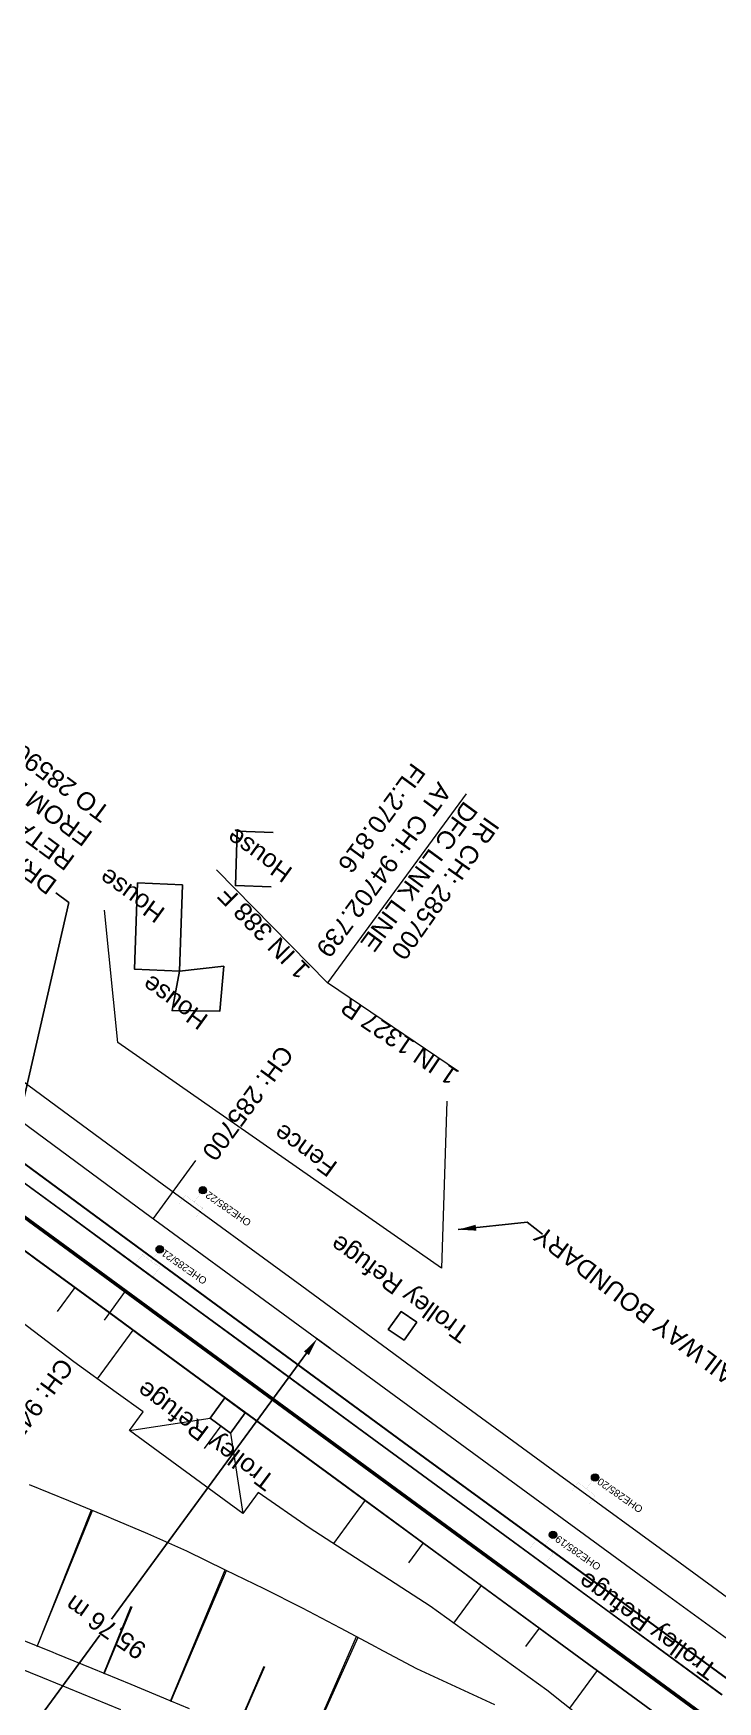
# Model space of a CAD drawing. Header units: metres. Extents: x 644418 to 1306172, y 3366650 to 6747308.
# Drawn here: x 656296.1 to 656391.2, y 3371226.7 to 3371458.5 of the extents above; entities that cross this region are included whole.
import ezdxf
from ezdxf.enums import TextEntityAlignment as Align

# ---------------------------------------------------------------- set-up
doc = ezdxf.new("R2010")
doc.units = ezdxf.units.M
doc.header["$MEASUREMENT"] = 0
doc.linetypes.add('CENTER', pattern=[2, 1.25, -0.25, 0.25, -0.25])
doc.layers.get('Defpoints').update_dxf_attribs({"lineweight": 0})
for name, color, linetype in [('C-ROAD-CNTR-N', 92, 'Continuous'), ('DFCC Boundary', 6, 'CENTER'), ('PROPOSED DFCC FORMATION LINE', 187, 'Continuous'), ('PROPOSED FORMATION LINE - Connecting line', 187, 'Continuous'), ('RESIDENTIAL_BL_PUC', 251, 'Continuous'), ('RESIDENTIAL_BL_SEMI', 251, 'Continuous'), ('Side Details', 251, 'Continuous'), ('Trolley Refuse', 10, 'Continuous'), ('TROLLEY_STAND', 7, 'Continuous')]:
    doc.layers.add(name, color=color, linetype=linetype)
for name, color, linetype, lineweight in [('Existing Chainage', 7, 'Continuous', 0), ('Existing IR Track', 143, 'Continuous', 0), ('Existing Railway Boundary', 7, 'CENTER', 0), ('FENCE', 251, 'F-LINE', 0), ('OHE MAST', 8, 'Continuous', 0), ('OHE MAST TEXT', 8, 'Continuous', 0), ('PROP-DFC Connecting line', 1, 'Continuous', 0), ('Proposed Chainages Connecting line', 10, 'Continuous', 0), ('PROPOSED DFCC TOE LINE', 239, 'Continuous', 0), ('PROPOSED DFCC TOE LINE - Connecting line', 239, 'Continuous', 0), ('PROPOSED DFCC TOE SLOPES', 239, 'Continuous', 0), ('PROPOSED DFCC TOE SLOPES - Connecting line', 239, 'Continuous', 0), ('PROPOSED DFCC TRACK', 1, 'Continuous', 0), ('PROPOSED DRAIN CUM RETAINING WALL', 144, 'Continuous', 30), ('PROPOSED GRADES IN PLAN FOR LINK LINE', 10, 'Continuous', 0)]:
    doc.layers.add(name, color=color, linetype=linetype, lineweight=lineweight)
doc.styles.get("Standard").update_dxf_attribs({"font": 'arial.ttf'})
doc.styles.add('Style-Arial', font='arial.ttf')
doc.linetypes.add('F-LINE', pattern='A,0.6,["X",Standard,S=0.3,R=0,X=0,Y=-0.15],0.1', length=0.7)
doc.dimstyles.new('DIM', dxfattribs={"dimtxt": 2.5, "dimasz": 2.5, "dimexe": 0.18, "dimexo": 0.0625, "dimgap": 0.09, "dimtad": 0, "dimtih": 1, "dimtoh": 1, "dimdec": 3, "dimzin": 0, "dimdsep": 46, "dimtxsty": 'Standard', "dimcen": 0.09, "dimadec": 0, "dimazin": 0, "dimtfac": 1, "dimtdec": 3, "dimtofl": 0, "dimtmove": 0, "dimatfit": 3, "dimfxl": 1, "dimtolj": 1, "dimtzin": 0, "dimarcsym": 0})
doc.dimstyles.new('ISO-25', dxfattribs={"dimtxt": 2.5, "dimasz": 2.5, "dimexe": 1.25, "dimexo": 0.625, "dimtad": 1, "dimtxsty": 'Standard', "dimcen": 2.5, "dimadec": 0, "dimazin": 0, "dimtfac": 1, "dimtmove": 0, "dimatfit": 3, "dimfxl": 1, "dimarcsym": 0})

# ---------------------------------------------------------------- blocks, each defined once
blk = doc.blocks.new('OHE MAST')
h = blk.add_hatch(color=256)
edge = h.paths.add_edge_path()
edge.add_arc((0, 0), 0.514, 0, 360)
at = {"const_width": 0.01, "flags": 128}
for points in [[(1.5, 3.5), (1.5, 2), (-1.5, 2), (-1.5, 3.5)], [(0, 2), (0, 0)]]:
    blk.add_lwpolyline(points, dxfattribs=at)
blk.add_circle((0, 0), 0.514)
blk = doc.blocks.new('*D1862')
at = {"layer": 'Defpoints', "color": 0, "linetype": 'Continuous', "ltscale": 0.5, "transparency": 16777216}
for p in [(656335.53, 3371277.14), (656337.35, 3371275.81), (656280.73, 3371198.58)]:
    blk.add_point(p, dxfattribs=at)
at = {"layer": 'DFCC Boundary', "color": 0, "linetype": 'Continuous', "lineweight": -2, "ltscale": 0.5, "transparency": 16777216}
for p, q in [((656337.3, 3371275.85), (656335.38, 3371277.25)), ((656334.05, 3371275.13), (656306.95, 3371238.16)), ((656280.39, 3371201.93), (656305.33, 3371235.95)), ((656280.68, 3371198.62), (656278.76, 3371200.02))]:
    blk.add_line(p, q, dxfattribs=at)
at = {"layer": 'DFCC Boundary', "color": 0, "linetype": 'Continuous', "ltscale": 0.5, "transparency": 16777216}
for points in [[(656333.72, 3371275.37), (656334.39, 3371274.88), (656335.53, 3371277.14)], [(656280.05, 3371202.18), (656280.72, 3371201.68), (656278.91, 3371199.91)]]:
    blk.add_solid(points, dxfattribs=at)
at = {"layer": 'DFCC Boundary', "color": 0, "linetype": 'Continuous', "ltscale": 0.5, "transparency": 16777216, "insert": (656306.14, 3371237.05), "char_height": 2.5, "attachment_point": 5, "rotation": 145}
blk.add_mtext('\\A1;95.76 m', dxfattribs=at)

msp = doc.modelspace()

# ---------------------------------------------------------------- linework, layer by layer
at = {"layer": 'C-ROAD-CNTR-N', "color": 4, "linetype": 'Continuous', "lineweight": 50, "flags": 128}
msp.add_lwpolyline([(656405.7445, 3371212.7239), (655825.4894, 3371638.4289)], dxfattribs=at)
at = {"layer": 'Existing Chainage', "color": 0, "linetype": 'Continuous', "lineweight": 13, "flags": 128}
msp.add_lwpolyline([(656318.6533, 3371301.9155), (656312.7404, 3371293.8509)], dxfattribs=at)
at = {"layer": 'Existing IR Track', "flags": 128}
for points in [[(656105.2134, 3371452.1852), (656119.451, 3371441.7262), (656134.0716, 3371430.9749), (656149.147, 3371419.8895), (656152.1577, 3371417.7012), (656164.9503, 3371408.2834), (656177.972, 3371398.698), (656192.4133, 3371388.068), (656207.1628, 3371377.2111), (656220.7826, 3371367.2435), (656234.7535, 3371356.9923), (656248.6524, 3371346.7572), (656262.7829, 3371336.3514), (656274.5028, 3371327.7315), (656286.2434, 3371319.0964), (656300.3071, 3371308.7573), (656313.9929, 3371298.696), (656333.3846, 3371284.4777), (656352.6935, 3371270.3203), (656369.09, 3371258.3463), (656385.9785, 3371246.0134), (656402.2558, 3371234.1087)], [(656102.6737, 3371448.3921), (656116.8114, 3371438.0181), (656131.5508, 3371427.2113), (656146.3741, 3371416.3431), (656149.5736, 3371413.9931), (656162.4374, 3371404.5317), (656175.3311, 3371395.0482), (656189.9178, 3371384.3411), (656204.5869, 3371373.5737), (656218.2717, 3371363.4988), (656232.1814, 3371353.2581), (656246.1265, 3371342.9832), (656260.2839, 3371332.552), (656271.9571, 3371323.9339), (656283.598, 3371315.3396), (656297.7319, 3371304.9155), (656311.5969, 3371294.6897), (656330.7961, 3371280.6127), (656350.2087, 3371266.3802), (656366.4943, 3371254.4723), (656383.3632, 3371242.1378), (656399.6676, 3371230.2411)]]:
    msp.add_lwpolyline(points, dxfattribs=at)
at = {"layer": 'FENCE'}
for p, q in [((656307.819, 3371318.333, 268.703), (656305.9732, 3371336.6991, 268.1387)), ((656352.811, 3371286.947, 269.031), (656307.819, 3371318.333, 268.703)), ((656353.552, 3371310.149, 269.148), (656352.811, 3371286.947, 269.031))]:
    msp.add_line(p, q, dxfattribs=at)
at = {"layer": 'PROP-DFC Connecting line', "color": 12, "linetype": 'Continuous', "lineweight": 0, "flags": 128}
msp.add_lwpolyline([(656405.7445, 3371212.7239), (655825.4894, 3371638.4289), (655819.4419, 3371642.8649), (655813.3924, 3371647.2981), (655807.3387, 3371651.7256), (655801.2788, 3371656.1446), (655795.2106, 3371660.5522), (655789.1321, 3371664.9455), (655783.0412, 3371669.3217), (655776.936, 3371673.678, 0.00817715), (655723.0076, 3371710.6991), (655716.7483, 3371714.8309), (655710.4755, 3371718.9421), (655704.1912, 3371723.0357), (655697.8973, 3371727.1145), (655691.5957, 3371731.1815), (655685.2885, 3371735.2396), (655678.9774, 3371739.2918), (655672.6644, 3371743.3411), (655540.8889, 3371827.8498)], format="xyb", dxfattribs=at)
at = {"layer": 'Proposed Chainages Connecting line', "lineweight": 0, "flags": 128}
msp.add_lwpolyline([(656305.9674, 3371279.7242), (656308.925, 3371283.7556)], dxfattribs=at)
at = {"layer": 'PROPOSED DFCC FORMATION LINE', "lineweight": 0, "flags": 128}
for points in [[(656391.7715, 3371227.6261), (656375.6459, 3371239.4567), (656359.5202, 3371251.2873), (656343.3946, 3371263.1179), (656327.2689, 3371274.9485), (656316.9978, 3371282.484), (656311.1433, 3371286.7791), (656300.8721, 3371294.3146), (656295.0176, 3371298.6098), (656278.892, 3371310.4404), (656262.7663, 3371322.271), (656246.6407, 3371334.1016), (656230.515, 3371345.9322), (656214.3894, 3371357.7628), (656198.2637, 3371369.5934), (656182.1381, 3371381.424), (656166.0124, 3371393.2546), (656149.8868, 3371405.0852), (656133.7611, 3371416.9159), (656117.6355, 3371428.7465), (656101.5098, 3371440.5771)], [(656317.8127, 3371225.6991), (656315.0902, 3371226.849), (656309.69, 3371229.1053), (656304.2799, 3371231.3345), (656299.2746, 3371233.371), (656298.8606, 3371233.5384), (656293.433, 3371235.7185), (656287.9978, 3371237.8765), (656282.5557, 3371240.014), (656280.6374, 3371240.7623), (656277.1076, 3371242.1326), (656271.654, 3371244.2341), (656266.1958, 3371246.32), (656261.9311, 3371247.939), (656260.7335, 3371248.3921), (656255.2679, 3371250.452), (656249.7995, 3371252.5015), (656244.3291, 3371254.542), (656243.1835, 3371254.9683), (656238.8573, 3371256.5755), (656233.3847, 3371258.6035), (656227.912, 3371260.6277), (656224.4209, 3371261.9179), (656222.4398, 3371262.6499)]]:
    msp.add_lwpolyline(points, dxfattribs=at)
at = {"layer": 'PROPOSED DFCC TOE LINE', "lineweight": 0, "flags": 128}
msp.add_lwpolyline([(656295.5016, 3371256.881), (656301.0042, 3371254.6801), (656306.4813, 3371252.3965), (656306.8993, 3371252.2211), (656311.9552, 3371250.087), (656317.3859, 3371247.6557), (656322.7525, 3371245.0576), (656325.4593, 3371243.7352), (656328.1113, 3371242.4315), (656333.4524, 3371239.7553), (656338.7502, 3371236.9736), (656343.6845, 3371234.3484), (656344.0357, 3371234.1602), (656349.3199, 3371231.3405), (656354.7541, 3371228.8405), (656360.1854, 3371226.3189)], dxfattribs=at)
at = {"layer": 'PROPOSED DFCC TOE LINE - Connecting line', "lineweight": 0, "flags": 128}
msp.add_lwpolyline([(656385.9289, 3371213.6132), (656383.1268, 3371215.8429), (656367.4568, 3371228.2946), (656351.2323, 3371239.9905), (656334.421, 3371250.8866), (656327.3395, 3371255.7738), (656325.1914, 3371252.8458), (656309.4689, 3371264.3806), (656311.3779, 3371266.9828), (656307.6129, 3371269.692), (656301.7252, 3371273.9419), (656291.5869, 3371281.6585), (656285.8265, 3371286.0818), (656269.488, 3371297.6223), (656253.5315, 3371309.6835), (656237.9333, 3371322.2331), (656221.8582, 3371334.1326), (656206.1378, 3371346.5155), (656196.3859, 3371356.1194)], dxfattribs=at)
at = {"layer": 'PROPOSED DFCC TOE SLOPES', "linetype": 'Continuous', "lineweight": 0, "flags": 128}
for points in [[(656296.6092, 3371234.3888), (656304.1665, 3371253.3616)], [(656296.6335, 3371234.3791), (656304.3222, 3371253.2967)], [(656315.159, 3371226.7657), (656322.7584, 3371245.0547)], [(656315.1919, 3371226.7518), (656322.9605, 3371244.956)], [(656305.8975, 3371230.6139), (656309.7118, 3371239.9988)], [(656305.9245, 3371230.6028), (656309.8105, 3371239.9551)], [(656333.5818, 3371218.7995), (656341.0163, 3371235.7679)], [(656333.6178, 3371218.7835), (656341.2235, 3371235.6577)], [(656324.3894, 3371222.8268), (656328.1634, 3371231.6706)], [(656324.4224, 3371222.8126), (656328.2787, 3371231.614)]]:
    msp.add_lwpolyline(points, dxfattribs=at)
at = {"layer": 'PROPOSED DFCC TOE SLOPES - Connecting line', "linetype": 'Continuous', "lineweight": 0, "flags": 128}
for points in [[(656301.8815, 3371284.2721), (656299.4219, 3371280.9196)], [(656309.9443, 3371278.3568), (656304.9811, 3371271.5917)], [(656309.4689, 3371264.3806), (656320.6514, 3371266.0987)], [(656322.1453, 3371265.0646), (656319.8257, 3371261.9028)], [(656323.4733, 3371264.0283), (656325.1914, 3371252.8458)], [(656342.1956, 3371254.6956), (656337.7962, 3371248.699)], [(656350.2585, 3371248.7803), (656348.2301, 3371246.0156)], [(656358.3213, 3371242.865), (656354.4897, 3371237.6423)], [(656366.3841, 3371236.9497), (656364.493, 3371234.372)], [(656374.4469, 3371231.0344), (656370.6029, 3371225.7947)]]:
    msp.add_lwpolyline(points, dxfattribs=at)
at = {"layer": 'PROPOSED DFCC TRACK', "color": 12, "flags": 128}
msp.add_lwpolyline([(656308.2338, 3371225.5953), (656302.8404, 3371227.8177), (656297.4368, 3371230.0152), (656292.0238, 3371232.1894)], dxfattribs=at)
at = {"layer": 'PROPOSED DRAIN CUM RETAINING WALL', "flags": 128}
msp.add_lwpolyline([(656149.0234, 3371408.8116), (656159.7711, 3371400.9066), (656172.6649, 3371391.4231), (656187.2551, 3371380.7135), (656201.9216, 3371369.9479), (656215.6037, 3371359.8749), (656229.5135, 3371349.6342), (656243.4572, 3371339.3604), (656257.6146, 3371328.9291), (656269.2843, 3371320.3136), (656280.9252, 3371311.7194), (656295.0609, 3371301.294), (656308.931, 3371291.0644), (656328.1353, 3371276.9837), (656347.5503, 3371262.7494), (656363.8382, 3371250.8398), (656380.7089, 3371238.504), (656397.0151, 3371226.6059), (656413.5768, 3371214.5216), (656430.288, 3371202.4433), (656435.9433, 3371198.3558)], dxfattribs=at)
at = {"layer": 'PROPOSED FORMATION LINE - Connecting line', "lineweight": 0, "flags": 128}
for points in [[(656391.8011, 3371227.6664), (656375.6755, 3371239.497), (656359.5498, 3371251.3276), (656343.4242, 3371263.1582), (656327.2985, 3371274.9888), (656317.0273, 3371282.5243), (656311.1729, 3371286.8195), (656300.9017, 3371294.3549), (656295.0472, 3371298.6501), (656278.9216, 3371310.4807), (656262.7959, 3371322.3113), (656246.6703, 3371334.1419), (656230.5446, 3371345.9725), (656214.419, 3371357.8031), (656198.2933, 3371369.6337), (656182.1676, 3371381.4643), (656166.042, 3371393.295), (656149.9163, 3371405.1256), (656133.7907, 3371416.9562), (656117.665, 3371428.7868), (656101.5394, 3371440.6174)], [(656388.8996, 3371220.3692), (656387.3055, 3371221.5387), (656371.1798, 3371233.3693), (656355.0542, 3371245.1999), (656338.9285, 3371257.0305), (656322.8029, 3371268.8611), (656312.5317, 3371276.3966), (656306.6772, 3371280.6917), (656296.4061, 3371288.2272), (656290.5516, 3371292.5223), (656274.4259, 3371304.3529), (656258.3003, 3371316.1835), (656242.1746, 3371328.0142), (656226.049, 3371339.8448), (656209.9233, 3371351.6754), (656193.7977, 3371363.506), (656177.672, 3371375.3366), (656161.5464, 3371387.1672), (656145.4207, 3371398.9978), (656129.2951, 3371410.8284), (656113.1694, 3371422.659), (656097.0438, 3371434.4896)], [(656403.4607, 3371209.7484), (656387.3351, 3371221.579), (656371.2094, 3371233.4096), (656355.0838, 3371245.2402), (656338.9581, 3371257.0708), (656322.8325, 3371268.9014), (656312.5613, 3371276.4369), (656306.7068, 3371280.732), (656296.4356, 3371288.2675), (656290.5812, 3371292.5626), (656274.4555, 3371304.3932), (656258.3299, 3371316.2239), (656242.2042, 3371328.0545), (656226.0785, 3371339.8851), (656209.9529, 3371351.7157), (656193.8272, 3371363.5463), (656177.7016, 3371375.3769), (656161.5759, 3371387.2075), (656145.4503, 3371399.0381), (656129.3246, 3371410.8687), (656113.199, 3371422.6993), (656097.0733, 3371434.53)]]:
    msp.add_lwpolyline(points, dxfattribs=at)
at = {"layer": 'PROPOSED GRADES IN PLAN FOR LINK LINE', "linetype": 'Continuous', "lineweight": 0}
msp.add_line((656356.239, 3371352.8769), (656336.96, 3371326.5988), dxfattribs=at)
at = {"layer": 'PROPOSED GRADES IN PLAN FOR LINK LINE', "linetype": 'Continuous', "lineweight": 0, "flags": 128}
msp.add_lwpolyline([(656355.1906, 3371314.2843), (656336.96, 3371326.5988), (656321.5598, 3371342.3097)], dxfattribs=at)
at = {"layer": 'RESIDENTIAL_BL_PUC', "linetype": 'Continuous'}
msp.add_polyline3d([(656322.546, 3371328.912, 270.709), (656321.993, 3371322.663, 270.616), (656315.382, 3371322.756, 270.683), (656316.387, 3371328.213, 269.977)], close=True, dxfattribs=at)
at = {"layer": 'RESIDENTIAL_BL_SEMI', "linetype": 'Continuous'}
msp.add_polyline3d([(656329.1647, 3371339.9501, 270.042), (656324.168, 3371340.132, 270.042), (656324.443, 3371347.688, 270.093), (656329.4397, 3371347.5061, 270.093)], dxfattribs=at)
msp.add_polyline3d([(656316.807, 3371340.226, 270.105), (656316.387, 3371328.213, 269.977), (656310.156, 3371328.487, 269.989), (656310.576, 3371340.5007, 269.989)], close=True, dxfattribs=at)
at = {"layer": 'Trolley Refuse'}
msp.add_lwpolyline([(656322.7217, 3371268.9206), (656325.5437, 3371266.8503), (656323.4733, 3371264.0283), (656320.6514, 3371266.0987)], close=True, dxfattribs=at)
at = {"layer": 'TROLLEY_STAND', "linetype": 'Continuous'}
msp.add_polyline3d([(656349.386, 3371279.437, 269.796), (656347.62, 3371276.952, 269.954), (656345.422, 3371278.436, 269.908), (656347.1904, 3371280.9243, 269.908)], close=True, dxfattribs=at)

# ---------------------------------------------------------------- block references
at = {"layer": 'OHE MAST', "color": 2, "rotation": 143.3908318566117}
for p in [(656319.661, 3371297.784), (656313.661, 3371289.572), (656374.154, 3371257.871), (656368.307, 3371249.889)]:
    msp.add_blockref('OHE MAST', p, dxfattribs=at)

# ---------------------------------------------------------------- texts
at = {"layer": 'Existing Chainage', "color": 0, "linetype": 'Continuous', "lineweight": 0, "insert": (656320.3993, 3371302.386), "char_height": 2.5, "attachment_point": 6, "rotation": 233.751622, "line_spacing_factor": 0.6, "style": 'Style-Arial'}
msp.add_mtext('CH: 285700', dxfattribs=at)
at = {"layer": 'Existing Railway Boundary', "linetype": 'Continuous', "ltscale": 5}
msp.add_text('EXISTING RAILWAY BOUNDARY', height=2.5, rotation=142.881838, dxfattribs=at).set_placement((656409.7543, 3371260.5666))
at = {"layer": 'OHE MAST TEXT'}
for s, p in [('OHE285/22', (656323.1941, 3371295.1927)), ('OHE285/21', (656317.0542, 3371287.1204)), ('OHE285/20', (656377.6288, 3371255.3656)), ('OHE285/19', (656371.7818, 3371247.3836))]:
    msp.add_text(s, height=1, rotation=145, dxfattribs=at).set_placement(p, align=Align.MIDDLE_CENTER)
at = {"layer": 'Proposed Chainages Connecting line', "lineweight": 0, "insert": (656300.8304, 3371273.9646), "char_height": 2.5, "attachment_point": 4, "rotation": 233.734306, "line_spacing_factor": 0.6, "style": 'Style-Arial'}
msp.add_mtext('CH: 94700', dxfattribs=at)
at = {"layer": 'PROPOSED DRAIN CUM RETAINING WALL', "insert": (656298.0937, 3371338.692, 268.4232), "char_height": 2.5, "width": 38.665387, "attachment_point": 1, "rotation": 143.617073, "style": 'Style-Arial'}
msp.add_mtext('DRAIN CUM RETAINING WALL \\PFROM 285544.206 m TO 285900.000 m', dxfattribs=at)
at = {"layer": 'PROPOSED GRADES IN PLAN FOR LINK LINE', "linetype": 'Continuous', "lineweight": 0, "char_height": 2.5, "style": 'Style-Arial'}
for s, insert, attachment_point, rotation, line_spacing_factor in [('DFC LINK LINE \\PAT CH: 94702.739\\PFL:270.816', (656353.3616, 3371353.9544), 4, 233.734306, 1.08), ('1 IN 388 F', (656334.741, 3371328.6245), 7, 134.428014, 0.84), ('1 IN 1327 R', (656339.9352, 3371324.7415), 9, 145.961385, 0.84)]:
    msp.add_mtext(s, dxfattribs=dict(at, insert=insert, attachment_point=attachment_point, rotation=rotation, line_spacing_factor=line_spacing_factor))
at = {"layer": 'PROPOSED GRADES IN PLAN FOR LINK LINE', "color": 7, "linetype": 'Continuous', "lineweight": 0, "insert": (656359.9762, 3371349.1623), "char_height": 2.5, "attachment_point": 4, "rotation": 234.874199, "line_spacing_factor": 1.08, "style": 'Style-Arial'}
msp.add_mtext('IR CH: 285700', dxfattribs=at)
at = {"layer": 'Side Details'}
for s, p in [('House', (656332.3011, 3371342.3913)), ('House', (656314.5947, 3371336.7793)), ('House', (656320.5898, 3371321.9337, 270.6655)), ('Fence', (656338.542, 3371301.4893)), ('Trolley Refuge', (656356.9375, 3371278.4161)), ('Trolley Refuge', (656391.3706, 3371231.5689))]:
    msp.add_text(s, height=2.5, rotation=144.100313, dxfattribs=at).set_placement(p)
at = {"layer": 'Trolley Refuse', "style": 'Style-Arial'}
msp.add_text('Trolley Refuge', height=2.5, rotation=143.161233, dxfattribs=at).set_placement((656329.8586, 3371257.8474))

# ---------------------------------------------------------------- dimensions: what is measured, and where the dimension line sits
at = {"layer": 'DFCC Boundary', "linetype": 'Continuous', "ltscale": 0.5}
dim = msp.add_linear_dim(base=(656335.5302, 3371277.1419), p1=(656280.7288, 3371198.5806), p2=(656337.3488, 3371275.8086), angle=53.752812, dimstyle='DIM', override={"dimdec": 2, "dimpost": ' m'}, dxfattribs=at)
dim.commit()
dim.dimension.update_dxf_attribs({"geometry": '*D1862', "text_midpoint": (656306.1402, 3371237.0549), "dimtype": 129, "text_rotation": 145})

# ---------------------------------------------------------------- leaders
at = {"layer": 'Existing Railway Boundary', "linetype": 'Continuous', "ltscale": 5}
msp.add_leader([(656355.1194, 3371292.3091), (656364.6995, 3371293.3474), (656366.8649, 3371291.7013)], dimstyle='ISO-25', override={"dimtxt": 0.5, "dimtad": 0}, dxfattribs=at)
at = {"layer": 'PROPOSED DRAIN CUM RETAINING WALL', "linetype": 'Continuous', "lineweight": 0, "ltscale": 5}
msp.add_leader([(656293.0152, 3371302.8027, 268.4232), (656301.0267, 3371337.7788, 268.4232), (656299.2216, 3371339.1089, 268.4232)], dimstyle='ISO-25', override={"dimtxt": 3, "dimtad": 0, "dimdec": 3, "dimzin": 2, "dimtdec": 3}, dxfattribs=at)

doc.saveas('drawing.dxf')
